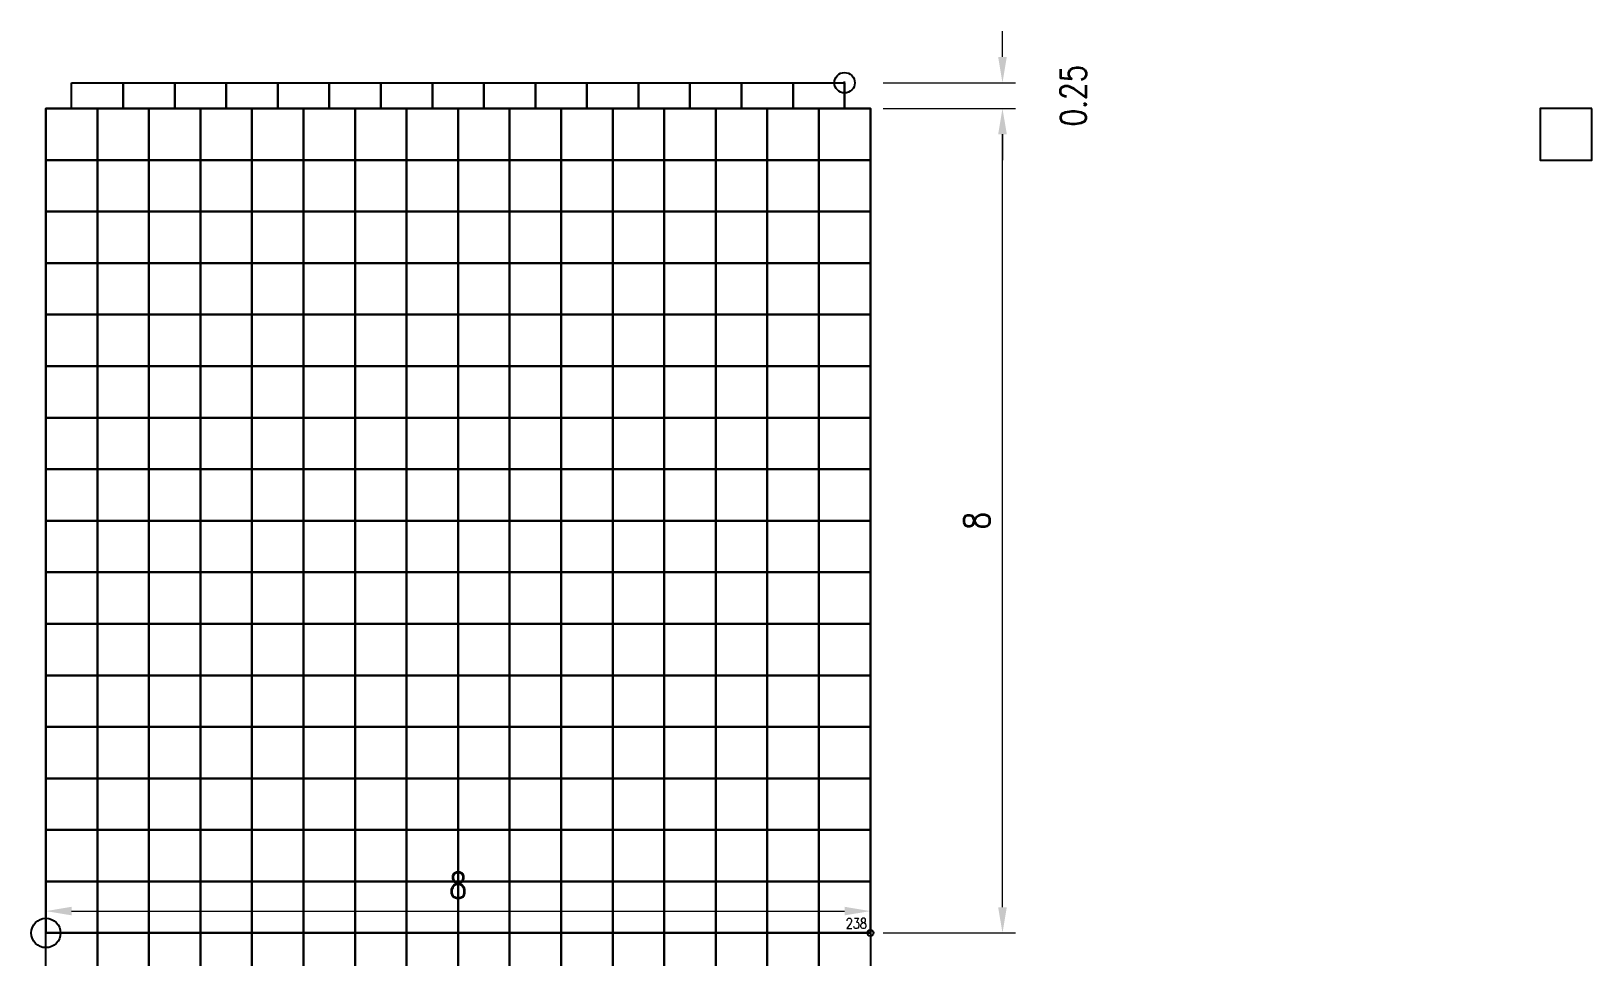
# Model space of a CAD drawing. Header units: millimetres. Extents: x -66 to 79, y -30 to 113.
# Drawn here: x 44.86 to 60, y 98.42 to 107.4 of the extents above; entities that cross this region are included whole.
import ezdxf

# ---------------------------------------------------------------- set-up
doc = ezdxf.new("R2010")
doc.units = ezdxf.units.MM
doc.layers.get('Defpoints').update_dxf_attribs({"color": 181})
for name, color, linetype in [('interface_blocks', 240, 'Continuous'), ('Main_blokcs', 3, 'Continuous'), ('master_slave_nodes', 11, 'Continuous'), ('Stitch', 10, 'Continuous')]:
    doc.layers.add(name, color=color, linetype=linetype)
doc.styles.add('ROMANS', font='ROMANS.shx', dxfattribs={"width": 0.8})
doc.dimstyles.new('DIM_0.1', dxfattribs={"dimscale": 0.1, "dimtxt": 2.5, "dimasz": 2.5, "dimexe": 1.25, "dimexo": 1.25, "dimgap": 1.25, "dimtad": 1, "dimdec": 3, "dimzin": 11, "dimdsep": 46, "dimtxsty": 'ROMANS', "dimcen": 0, "dimclrd": 1, "dimclre": 1, "dimclrt": 7, "dimadec": 4, "dimazin": 3, "dimtfac": 1, "dimtdec": 3, "dimtofl": 0, "dimtmove": 2, "dimatfit": 3, "dimfxl": 1, "dimfrac": 2, "dimtolj": 1, "dimtzin": 11, "dimlwd": 0, "dimlwe": 0, "dimarcsym": 0})

# ---------------------------------------------------------------- blocks, each defined once
blk = doc.blocks.new('*D45')
at = {"color": 1, "lineweight": 0, "transparency": 16777216}
for p, q in [((53.125, 106.651), (54.407, 106.651)), ((54.282, 98.901), (54.282, 106.401)), ((53.125, 98.651), (54.407, 98.651))]:
    blk.add_line(p, q, dxfattribs=at)
at = {"color": 1, "transparency": 16777216}
for points in [[(54.24, 106.401), (54.324, 106.401), (54.282, 106.651)], [(54.24, 98.901), (54.324, 98.901), (54.282, 98.651)]]:
    blk.add_solid(points, dxfattribs=at)
at = {"layer": 'Defpoints', "color": 0, "transparency": 16777216}
for p in [(53, 106.651), (54.282, 106.651), (53, 98.651)]:
    blk.add_point(p, dxfattribs=at)
at = {"color": 7, "transparency": 16777216, "insert": (54.032, 102.651), "char_height": 0.25, "attachment_point": 5, "rotation": 90, "style": 'ROMANS'}
blk.add_mtext('\\A1;8', dxfattribs=at)
blk = doc.blocks.new('*D50')
at = {"color": 1, "lineweight": 0, "transparency": 16777216}
for p, q in [((45, 98.776), (45, 98.988)), ((53, 98.776), (53, 98.988)), ((45.25, 98.863), (52.75, 98.863))]:
    blk.add_line(p, q, dxfattribs=at)
at = {"color": 1, "transparency": 16777216}
for points in [[(45.25, 98.905), (45.25, 98.822), (45, 98.863)], [(52.75, 98.905), (52.75, 98.822), (53, 98.863)]]:
    blk.add_solid(points, dxfattribs=at)
at = {"layer": 'Defpoints', "color": 0, "transparency": 16777216}
for p in [(53, 98.863), (45, 98.651), (53, 98.651)]:
    blk.add_point(p, dxfattribs=at)
at = {"color": 7, "transparency": 16777216, "insert": (49, 99.113), "char_height": 0.25, "attachment_point": 5, "style": 'ROMANS'}
blk.add_mtext('\\A1;8', dxfattribs=at)
blk = doc.blocks.new('*D51')
at = {"layer": 'Defpoints', "color": 0, "transparency": 16777216}
for p in [(53, 106.901), (54.282, 106.901), (53, 106.651)]:
    blk.add_point(p, dxfattribs=at)
at = {"layer": 'interface_blocks', "color": 1, "lineweight": 0, "transparency": 16777216}
for p, q in [((54.282, 107.151), (54.282, 107.401)), ((53.125, 106.901), (54.407, 106.901)), ((53.125, 106.651), (54.407, 106.651)), ((54.282, 106.401), (54.282, 106.151))]:
    blk.add_line(p, q, dxfattribs=at)
at = {"layer": 'interface_blocks', "color": 1, "transparency": 16777216}
for points in [[(54.24, 107.151), (54.324, 107.151), (54.282, 106.901)], [(54.24, 106.401), (54.324, 106.401), (54.282, 106.651)]]:
    blk.add_solid(points, dxfattribs=at)
at = {"layer": 'interface_blocks', "color": 7, "transparency": 16777216, "insert": (54.969, 106.776), "char_height": 0.25, "attachment_point": 5, "rotation": 90, "style": 'ROMANS'}
blk.add_mtext('\\A1;0.25', dxfattribs=at)

msp = doc.modelspace()

# ---------------------------------------------------------------- linework, layer by layer
for points in [[(45.25, 106.9008), (45.75, 106.9008), (45.75, 106.6508), (45.25, 106.6508)], [(45.75, 106.9008), (46.25, 106.9008), (46.25, 106.6508), (45.75, 106.6508)], [(46.75, 106.9008), (47.25, 106.9008), (47.25, 106.6508), (46.75, 106.6508)], [(47.25, 106.9008), (47.75, 106.9008), (47.75, 106.6508), (47.25, 106.6508)], [(47.75, 106.9008), (48.25, 106.9008), (48.25, 106.6508), (47.75, 106.6508)], [(48.25, 106.9008), (48.75, 106.9008), (48.75, 106.6508), (48.25, 106.6508)], [(48.75, 106.9008), (49.25, 106.9008), (49.25, 106.6508), (48.75, 106.6508)], [(49.25, 106.9008), (49.75, 106.9008), (49.75, 106.6508), (49.25, 106.6508)], [(49.75, 106.9008), (50.25, 106.9008), (50.25, 106.6508), (49.75, 106.6508)], [(50.25, 106.9008), (50.75, 106.9008), (50.75, 106.6508), (50.25, 106.6508)], [(50.75, 106.9008), (51.25, 106.9008), (51.25, 106.6508), (50.75, 106.6508)], [(51.25, 106.9008), (51.75, 106.9008), (51.75, 106.6508), (51.25, 106.6508)], [(51.75, 106.9008), (52.25, 106.9008), (52.25, 106.6508), (51.75, 106.6508)], [(52.25, 106.9008), (52.75, 106.9008), (52.75, 106.6508), (52.25, 106.6508)], [(45, 106.6508), (45.5, 106.6508), (45.5, 106.1508), (45, 106.1508)], [(45.5, 106.6508), (46, 106.6508), (46, 106.1508), (45.5, 106.1508)], [(46.5, 106.6508), (47, 106.6508), (47, 106.1508), (46.5, 106.1508)], [(47, 106.6508), (47.5, 106.6508), (47.5, 106.1508), (47, 106.1508)], [(47.5, 106.6508), (48, 106.6508), (48, 106.1508), (47.5, 106.1508)], [(48, 106.6508), (48.5, 106.6508), (48.5, 106.1508), (48, 106.1508)], [(48.5, 106.6508), (49, 106.6508), (49, 106.1508), (48.5, 106.1508)], [(49, 106.6508), (49.5, 106.6508), (49.5, 106.1508), (49, 106.1508)], [(49.5, 106.6508), (50, 106.6508), (50, 106.1508), (49.5, 106.1508)], [(50, 106.6508), (50.5, 106.6508), (50.5, 106.1508), (50, 106.1508)], [(50.5, 106.6508), (51, 106.6508), (51, 106.1508), (50.5, 106.1508)], [(51, 106.6508), (51.5, 106.6508), (51.5, 106.1508), (51, 106.1508)], [(51.5, 106.6508), (52, 106.6508), (52, 106.1508), (51.5, 106.1508)], [(52, 106.6508), (52.5, 106.6508), (52.5, 106.1508), (52, 106.1508)], [(52.5, 106.6508), (53, 106.6508), (53, 106.1508), (52.5, 106.1508)], [(60, 106.6508), (59.5, 106.6508), (59.5, 106.1508), (60, 106.1508)], [(45, 106.1508), (45.5, 106.1508), (45.5, 105.6508), (45, 105.6508)], [(45.5, 106.1508), (46, 106.1508), (46, 105.6508), (45.5, 105.6508)], [(46.5, 106.1508), (47, 106.1508), (47, 105.6508), (46.5, 105.6508)], [(47, 106.1508), (47.5, 106.1508), (47.5, 105.6508), (47, 105.6508)], [(47.5, 106.1508), (48, 106.1508), (48, 105.6508), (47.5, 105.6508)], [(48, 106.1508), (48.5, 106.1508), (48.5, 105.6508), (48, 105.6508)], [(48.5, 106.1508), (49, 106.1508), (49, 105.6508), (48.5, 105.6508)], [(49, 106.1508), (49.5, 106.1508), (49.5, 105.6508), (49, 105.6508)], [(49.5, 106.1508), (50, 106.1508), (50, 105.6508), (49.5, 105.6508)], [(50, 106.1508), (50.5, 106.1508), (50.5, 105.6508), (50, 105.6508)], [(50.5, 106.1508), (51, 106.1508), (51, 105.6508), (50.5, 105.6508)], [(51, 106.1508), (51.5, 106.1508), (51.5, 105.6508), (51, 105.6508)], [(51.5, 106.1508), (52, 106.1508), (52, 105.6508), (51.5, 105.6508)], [(52, 106.1508), (52.5, 106.1508), (52.5, 105.6508), (52, 105.6508)], [(52.5, 106.1508), (53, 106.1508), (53, 105.6508), (52.5, 105.6508)], [(45, 105.6508), (45.5, 105.6508), (45.5, 105.1508), (45, 105.1508)], [(45.5, 105.6508), (46, 105.6508), (46, 105.1508), (45.5, 105.1508)], [(46.5, 105.6508), (47, 105.6508), (47, 105.1508), (46.5, 105.1508)], [(47, 105.6508), (47.5, 105.6508), (47.5, 105.1508), (47, 105.1508)], [(47.5, 105.6508), (48, 105.6508), (48, 105.1508), (47.5, 105.1508)], [(48, 105.6508), (48.5, 105.6508), (48.5, 105.1508), (48, 105.1508)], [(48.5, 105.6508), (49, 105.6508), (49, 105.1508), (48.5, 105.1508)], [(49, 105.6508), (49.5, 105.6508), (49.5, 105.1508), (49, 105.1508)], [(49.5, 105.6508), (50, 105.6508), (50, 105.1508), (49.5, 105.1508)], [(50, 105.6508), (50.5, 105.6508), (50.5, 105.1508), (50, 105.1508)], [(50.5, 105.6508), (51, 105.6508), (51, 105.1508), (50.5, 105.1508)], [(51, 105.6508), (51.5, 105.6508), (51.5, 105.1508), (51, 105.1508)], [(51.5, 105.6508), (52, 105.6508), (52, 105.1508), (51.5, 105.1508)], [(52, 105.6508), (52.5, 105.6508), (52.5, 105.1508), (52, 105.1508)], [(52.5, 105.6508), (53, 105.6508), (53, 105.1508), (52.5, 105.1508)], [(45, 105.1508), (45.5, 105.1508), (45.5, 104.6508), (45, 104.6508)], [(45.5, 105.1508), (46, 105.1508), (46, 104.6508), (45.5, 104.6508)], [(46.5, 105.1508), (47, 105.1508), (47, 104.6508), (46.5, 104.6508)], [(47, 105.1508), (47.5, 105.1508), (47.5, 104.6508), (47, 104.6508)], [(47.5, 105.1508), (48, 105.1508), (48, 104.6508), (47.5, 104.6508)], [(48, 105.1508), (48.5, 105.1508), (48.5, 104.6508), (48, 104.6508)], [(48.5, 105.1508), (49, 105.1508), (49, 104.6508), (48.5, 104.6508)], [(49, 105.1508), (49.5, 105.1508), (49.5, 104.6508), (49, 104.6508)], [(49.5, 105.1508), (50, 105.1508), (50, 104.6508), (49.5, 104.6508)], [(50, 105.1508), (50.5, 105.1508), (50.5, 104.6508), (50, 104.6508)], [(50.5, 105.1508), (51, 105.1508), (51, 104.6508), (50.5, 104.6508)], [(51, 105.1508), (51.5, 105.1508), (51.5, 104.6508), (51, 104.6508)], [(51.5, 105.1508), (52, 105.1508), (52, 104.6508), (51.5, 104.6508)], [(52, 105.1508), (52.5, 105.1508), (52.5, 104.6508), (52, 104.6508)], [(52.5, 105.1508), (53, 105.1508), (53, 104.6508), (52.5, 104.6508)], [(45, 104.6508), (45.5, 104.6508), (45.5, 104.1508), (45, 104.1508)], [(45.5, 104.6508), (46, 104.6508), (46, 104.1508), (45.5, 104.1508)], [(46.5, 104.6508), (47, 104.6508), (47, 104.1508), (46.5, 104.1508)], [(47, 104.6508), (47.5, 104.6508), (47.5, 104.1508), (47, 104.1508)], [(47.5, 104.6508), (48, 104.6508), (48, 104.1508), (47.5, 104.1508)], [(48, 104.6508), (48.5, 104.6508), (48.5, 104.1508), (48, 104.1508)], [(48.5, 104.6508), (49, 104.6508), (49, 104.1508), (48.5, 104.1508)], [(49, 104.6508), (49.5, 104.6508), (49.5, 104.1508), (49, 104.1508)], [(49.5, 104.6508), (50, 104.6508), (50, 104.1508), (49.5, 104.1508)], [(50, 104.6508), (50.5, 104.6508), (50.5, 104.1508), (50, 104.1508)], [(50.5, 104.6508), (51, 104.6508), (51, 104.1508), (50.5, 104.1508)], [(51, 104.6508), (51.5, 104.6508), (51.5, 104.1508), (51, 104.1508)], [(51.5, 104.6508), (52, 104.6508), (52, 104.1508), (51.5, 104.1508)], [(52, 104.6508), (52.5, 104.6508), (52.5, 104.1508), (52, 104.1508)], [(52.5, 104.6508), (53, 104.6508), (53, 104.1508), (52.5, 104.1508)], [(45, 104.1508), (45.5, 104.1508), (45.5, 103.6508), (45, 103.6508)], [(45.5, 104.1508), (46, 104.1508), (46, 103.6508), (45.5, 103.6508)], [(46.5, 104.1508), (47, 104.1508), (47, 103.6508), (46.5, 103.6508)], [(47, 104.1508), (47.5, 104.1508), (47.5, 103.6508), (47, 103.6508)], [(47.5, 104.1508), (48, 104.1508), (48, 103.6508), (47.5, 103.6508)], [(48, 104.1508), (48.5, 104.1508), (48.5, 103.6508), (48, 103.6508)], [(48.5, 104.1508), (49, 104.1508), (49, 103.6508), (48.5, 103.6508)], [(49, 104.1508), (49.5, 104.1508), (49.5, 103.6508), (49, 103.6508)], [(49.5, 104.1508), (50, 104.1508), (50, 103.6508), (49.5, 103.6508)], [(50, 104.1508), (50.5, 104.1508), (50.5, 103.6508), (50, 103.6508)], [(50.5, 104.1508), (51, 104.1508), (51, 103.6508), (50.5, 103.6508)], [(51, 104.1508), (51.5, 104.1508), (51.5, 103.6508), (51, 103.6508)], [(51.5, 104.1508), (52, 104.1508), (52, 103.6508), (51.5, 103.6508)], [(52, 104.1508), (52.5, 104.1508), (52.5, 103.6508), (52, 103.6508)], [(52.5, 104.1508), (53, 104.1508), (53, 103.6508), (52.5, 103.6508)], [(45, 103.6508), (45.5, 103.6508), (45.5, 103.1508), (45, 103.1508)], [(45.5, 103.6508), (46, 103.6508), (46, 103.1508), (45.5, 103.1508)], [(46.5, 103.6508), (47, 103.6508), (47, 103.1508), (46.5, 103.1508)], [(47, 103.6508), (47.5, 103.6508), (47.5, 103.1508), (47, 103.1508)], [(47.5, 103.6508), (48, 103.6508), (48, 103.1508), (47.5, 103.1508)], [(48, 103.6508), (48.5, 103.6508), (48.5, 103.1508), (48, 103.1508)], [(48.5, 103.6508), (49, 103.6508), (49, 103.1508), (48.5, 103.1508)], [(49, 103.6508), (49.5, 103.6508), (49.5, 103.1508), (49, 103.1508)], [(49.5, 103.6508), (50, 103.6508), (50, 103.1508), (49.5, 103.1508)], [(50, 103.6508), (50.5, 103.6508), (50.5, 103.1508), (50, 103.1508)], [(50.5, 103.6508), (51, 103.6508), (51, 103.1508), (50.5, 103.1508)], [(51, 103.6508), (51.5, 103.6508), (51.5, 103.1508), (51, 103.1508)], [(51.5, 103.6508), (52, 103.6508), (52, 103.1508), (51.5, 103.1508)], [(52, 103.6508), (52.5, 103.6508), (52.5, 103.1508), (52, 103.1508)], [(52.5, 103.6508), (53, 103.6508), (53, 103.1508), (52.5, 103.1508)], [(45, 103.1508), (45.5, 103.1508), (45.5, 102.6508), (45, 102.6508)], [(45.5, 103.1508), (46, 103.1508), (46, 102.6508), (45.5, 102.6508)], [(46.5, 103.1508), (47, 103.1508), (47, 102.6508), (46.5, 102.6508)], [(47, 103.1508), (47.5, 103.1508), (47.5, 102.6508), (47, 102.6508)], [(47.5, 103.1508), (48, 103.1508), (48, 102.6508), (47.5, 102.6508)], [(48, 103.1508), (48.5, 103.1508), (48.5, 102.6508), (48, 102.6508)], [(48.5, 103.1508), (49, 103.1508), (49, 102.6508), (48.5, 102.6508)], [(49, 103.1508), (49.5, 103.1508), (49.5, 102.6508), (49, 102.6508)], [(49.5, 103.1508), (50, 103.1508), (50, 102.6508), (49.5, 102.6508)], [(50, 103.1508), (50.5, 103.1508), (50.5, 102.6508), (50, 102.6508)], [(50.5, 103.1508), (51, 103.1508), (51, 102.6508), (50.5, 102.6508)], [(51, 103.1508), (51.5, 103.1508), (51.5, 102.6508), (51, 102.6508)], [(51.5, 103.1508), (52, 103.1508), (52, 102.6508), (51.5, 102.6508)], [(52, 103.1508), (52.5, 103.1508), (52.5, 102.6508), (52, 102.6508)], [(52.5, 103.1508), (53, 103.1508), (53, 102.6508), (52.5, 102.6508)], [(45, 102.6508), (45.5, 102.6508), (45.5, 102.1508), (45, 102.1508)], [(45.5, 102.6508), (46, 102.6508), (46, 102.1508), (45.5, 102.1508)], [(46.5, 102.6508), (47, 102.6508), (47, 102.1508), (46.5, 102.1508)], [(47, 102.6508), (47.5, 102.6508), (47.5, 102.1508), (47, 102.1508)], [(47.5, 102.6508), (48, 102.6508), (48, 102.1508), (47.5, 102.1508)], [(48, 102.6508), (48.5, 102.6508), (48.5, 102.1508), (48, 102.1508)], [(48.5, 102.6508), (49, 102.6508), (49, 102.1508), (48.5, 102.1508)], [(49, 102.6508), (49.5, 102.6508), (49.5, 102.1508), (49, 102.1508)], [(49.5, 102.6508), (50, 102.6508), (50, 102.1508), (49.5, 102.1508)], [(50, 102.6508), (50.5, 102.6508), (50.5, 102.1508), (50, 102.1508)], [(50.5, 102.6508), (51, 102.6508), (51, 102.1508), (50.5, 102.1508)], [(51, 102.6508), (51.5, 102.6508), (51.5, 102.1508), (51, 102.1508)], [(51.5, 102.6508), (52, 102.6508), (52, 102.1508), (51.5, 102.1508)], [(52, 102.6508), (52.5, 102.6508), (52.5, 102.1508), (52, 102.1508)], [(52.5, 102.6508), (53, 102.6508), (53, 102.1508), (52.5, 102.1508)], [(45, 102.1508), (45.5, 102.1508), (45.5, 101.6508), (45, 101.6508)], [(45.5, 102.1508), (46, 102.1508), (46, 101.6508), (45.5, 101.6508)], [(46.5, 102.1508), (47, 102.1508), (47, 101.6508), (46.5, 101.6508)], [(47, 102.1508), (47.5, 102.1508), (47.5, 101.6508), (47, 101.6508)], [(47.5, 102.1508), (48, 102.1508), (48, 101.6508), (47.5, 101.6508)], [(48, 102.1508), (48.5, 102.1508), (48.5, 101.6508), (48, 101.6508)], [(48.5, 102.1508), (49, 102.1508), (49, 101.6508), (48.5, 101.6508)], [(49, 102.1508), (49.5, 102.1508), (49.5, 101.6508), (49, 101.6508)], [(49.5, 102.1508), (50, 102.1508), (50, 101.6508), (49.5, 101.6508)], [(50, 102.1508), (50.5, 102.1508), (50.5, 101.6508), (50, 101.6508)], [(50.5, 102.1508), (51, 102.1508), (51, 101.6508), (50.5, 101.6508)], [(51, 102.1508), (51.5, 102.1508), (51.5, 101.6508), (51, 101.6508)], [(51.5, 102.1508), (52, 102.1508), (52, 101.6508), (51.5, 101.6508)], [(52, 102.1508), (52.5, 102.1508), (52.5, 101.6508), (52, 101.6508)], [(52.5, 102.1508), (53, 102.1508), (53, 101.6508), (52.5, 101.6508)], [(45, 101.6508), (45.5, 101.6508), (45.5, 101.1508), (45, 101.1508)], [(45.5, 101.6508), (46, 101.6508), (46, 101.1508), (45.5, 101.1508)], [(46.5, 101.6508), (47, 101.6508), (47, 101.1508), (46.5, 101.1508)], [(47, 101.6508), (47.5, 101.6508), (47.5, 101.1508), (47, 101.1508)], [(47.5, 101.6508), (48, 101.6508), (48, 101.1508), (47.5, 101.1508)], [(48, 101.6508), (48.5, 101.6508), (48.5, 101.1508), (48, 101.1508)], [(48.5, 101.6508), (49, 101.6508), (49, 101.1508), (48.5, 101.1508)], [(49, 101.6508), (49.5, 101.6508), (49.5, 101.1508), (49, 101.1508)], [(49.5, 101.6508), (50, 101.6508), (50, 101.1508), (49.5, 101.1508)], [(50, 101.6508), (50.5, 101.6508), (50.5, 101.1508), (50, 101.1508)], [(50.5, 101.6508), (51, 101.6508), (51, 101.1508), (50.5, 101.1508)], [(51, 101.6508), (51.5, 101.6508), (51.5, 101.1508), (51, 101.1508)], [(51.5, 101.6508), (52, 101.6508), (52, 101.1508), (51.5, 101.1508)], [(52, 101.6508), (52.5, 101.6508), (52.5, 101.1508), (52, 101.1508)], [(52.5, 101.6508), (53, 101.6508), (53, 101.1508), (52.5, 101.1508)], [(45, 101.1508), (45.5, 101.1508), (45.5, 100.6508), (45, 100.6508)], [(45.5, 101.1508), (46, 101.1508), (46, 100.6508), (45.5, 100.6508)], [(46.5, 101.1508), (47, 101.1508), (47, 100.6508), (46.5, 100.6508)], [(47, 101.1508), (47.5, 101.1508), (47.5, 100.6508), (47, 100.6508)], [(47.5, 101.1508), (48, 101.1508), (48, 100.6508), (47.5, 100.6508)], [(48, 101.1508), (48.5, 101.1508), (48.5, 100.6508), (48, 100.6508)], [(48.5, 101.1508), (49, 101.1508), (49, 100.6508), (48.5, 100.6508)], [(49, 101.1508), (49.5, 101.1508), (49.5, 100.6508), (49, 100.6508)], [(49.5, 101.1508), (50, 101.1508), (50, 100.6508), (49.5, 100.6508)], [(50, 101.1508), (50.5, 101.1508), (50.5, 100.6508), (50, 100.6508)], [(50.5, 101.1508), (51, 101.1508), (51, 100.6508), (50.5, 100.6508)], [(51, 101.1508), (51.5, 101.1508), (51.5, 100.6508), (51, 100.6508)], [(51.5, 101.1508), (52, 101.1508), (52, 100.6508), (51.5, 100.6508)], [(52, 101.1508), (52.5, 101.1508), (52.5, 100.6508), (52, 100.6508)], [(52.5, 101.1508), (53, 101.1508), (53, 100.6508), (52.5, 100.6508)], [(45, 100.6508), (45.5, 100.6508), (45.5, 100.1508), (45, 100.1508)], [(45.5, 100.6508), (46, 100.6508), (46, 100.1508), (45.5, 100.1508)], [(46.5, 100.6508), (47, 100.6508), (47, 100.1508), (46.5, 100.1508)], [(47, 100.6508), (47.5, 100.6508), (47.5, 100.1508), (47, 100.1508)], [(47.5, 100.6508), (48, 100.6508), (48, 100.1508), (47.5, 100.1508)], [(48, 100.6508), (48.5, 100.6508), (48.5, 100.1508), (48, 100.1508)], [(48.5, 100.6508), (49, 100.6508), (49, 100.1508), (48.5, 100.1508)], [(49, 100.6508), (49.5, 100.6508), (49.5, 100.1508), (49, 100.1508)], [(49.5, 100.6508), (50, 100.6508), (50, 100.1508), (49.5, 100.1508)], [(50, 100.6508), (50.5, 100.6508), (50.5, 100.1508), (50, 100.1508)], [(50.5, 100.6508), (51, 100.6508), (51, 100.1508), (50.5, 100.1508)], [(51, 100.6508), (51.5, 100.6508), (51.5, 100.1508), (51, 100.1508)], [(51.5, 100.6508), (52, 100.6508), (52, 100.1508), (51.5, 100.1508)], [(52, 100.6508), (52.5, 100.6508), (52.5, 100.1508), (52, 100.1508)], [(52.5, 100.6508), (53, 100.6508), (53, 100.1508), (52.5, 100.1508)], [(45, 100.1508), (45.5, 100.1508), (45.5, 99.6508), (45, 99.6508)], [(45.5, 100.1508), (46, 100.1508), (46, 99.6508), (45.5, 99.6508)], [(46.5, 100.1508), (47, 100.1508), (47, 99.6508), (46.5, 99.6508)], [(47, 100.1508), (47.5, 100.1508), (47.5, 99.6508), (47, 99.6508)], [(47.5, 100.1508), (48, 100.1508), (48, 99.6508), (47.5, 99.6508)], [(48, 100.1508), (48.5, 100.1508), (48.5, 99.6508), (48, 99.6508)], [(48.5, 100.1508), (49, 100.1508), (49, 99.6508), (48.5, 99.6508)], [(49, 100.1508), (49.5, 100.1508), (49.5, 99.6508), (49, 99.6508)], [(49.5, 100.1508), (50, 100.1508), (50, 99.6508), (49.5, 99.6508)], [(50, 100.1508), (50.5, 100.1508), (50.5, 99.6508), (50, 99.6508)], [(50.5, 100.1508), (51, 100.1508), (51, 99.6508), (50.5, 99.6508)], [(51, 100.1508), (51.5, 100.1508), (51.5, 99.6508), (51, 99.6508)], [(51.5, 100.1508), (52, 100.1508), (52, 99.6508), (51.5, 99.6508)], [(52, 100.1508), (52.5, 100.1508), (52.5, 99.6508), (52, 99.6508)], [(52.5, 100.1508), (53, 100.1508), (53, 99.6508), (52.5, 99.6508)], [(45, 99.6508), (45.5, 99.6508), (45.5, 99.1508), (45, 99.1508)], [(45.5, 99.6508), (46, 99.6508), (46, 99.1508), (45.5, 99.1508)], [(46.5, 99.6508), (47, 99.6508), (47, 99.1508), (46.5, 99.1508)], [(47, 99.6508), (47.5, 99.6508), (47.5, 99.1508), (47, 99.1508)], [(47.5, 99.6508), (48, 99.6508), (48, 99.1508), (47.5, 99.1508)], [(48, 99.6508), (48.5, 99.6508), (48.5, 99.1508), (48, 99.1508)], [(48.5, 99.6508), (49, 99.6508), (49, 99.1508), (48.5, 99.1508)], [(49, 99.6508), (49.5, 99.6508), (49.5, 99.1508), (49, 99.1508)], [(49.5, 99.6508), (50, 99.6508), (50, 99.1508), (49.5, 99.1508)], [(50, 99.6508), (50.5, 99.6508), (50.5, 99.1508), (50, 99.1508)], [(50.5, 99.6508), (51, 99.6508), (51, 99.1508), (50.5, 99.1508)], [(51, 99.6508), (51.5, 99.6508), (51.5, 99.1508), (51, 99.1508)], [(51.5, 99.6508), (52, 99.6508), (52, 99.1508), (51.5, 99.1508)], [(52, 99.6508), (52.5, 99.6508), (52.5, 99.1508), (52, 99.1508)], [(52.5, 99.6508), (53, 99.6508), (53, 99.1508), (52.5, 99.1508)], [(45, 99.1508), (45.5, 99.1508), (45.5, 98.6508), (45, 98.6508)], [(45.5, 99.1508), (46, 99.1508), (46, 98.6508), (45.5, 98.6508)], [(46.5, 99.1508), (47, 99.1508), (47, 98.6508), (46.5, 98.6508)], [(47, 99.1508), (47.5, 99.1508), (47.5, 98.6508), (47, 98.6508)], [(47.5, 99.1508), (48, 99.1508), (48, 98.6508), (47.5, 98.6508)], [(48, 99.1508), (48.5, 99.1508), (48.5, 98.6508), (48, 98.6508)], [(48.5, 99.1508), (49, 99.1508), (49, 98.6508), (48.5, 98.6508)], [(49, 99.1508), (49.5, 99.1508), (49.5, 98.6508), (49, 98.6508)], [(49.5, 99.1508), (50, 99.1508), (50, 98.6508), (49.5, 98.6508)], [(50, 99.1508), (50.5, 99.1508), (50.5, 98.6508), (50, 98.6508)], [(50.5, 99.1508), (51, 99.1508), (51, 98.6508), (50.5, 98.6508)], [(51, 99.1508), (51.5, 99.1508), (51.5, 98.6508), (51, 98.6508)], [(51.5, 99.1508), (52, 99.1508), (52, 98.6508), (51.5, 98.6508)], [(52, 99.1508), (52.5, 99.1508), (52.5, 98.6508), (52, 98.6508)], [(52.5, 99.1508), (53, 99.1508), (53, 98.6508), (52.5, 98.6508)], [(45, 98.6508), (45.5, 98.6508), (45.5, 98.1508), (45, 98.1508)], [(45.5, 98.6508), (46, 98.6508), (46, 98.1508), (45.5, 98.1508)], [(46.5, 98.6508), (47, 98.6508), (47, 98.1508), (46.5, 98.1508)], [(47, 98.6508), (47.5, 98.6508), (47.5, 98.1508), (47, 98.1508)], [(47.5, 98.6508), (48, 98.6508), (48, 98.1508), (47.5, 98.1508)]]:
    msp.add_lwpolyline(points, close=True)
msp.add_circle((45, 98.6508), 0.1422)
at = {"layer": 'interface_blocks'}
for points in [[(52.75, 106.6508), (52.75, 106.9128)], [(45.25, 106.9008), (45.75, 106.9008), (46.25, 106.9008), (46.75, 106.9008), (47.25, 106.9008), (47.75, 106.9008), (48.25, 106.9008), (48.75, 106.9008), (49.25, 106.9008), (49.75, 106.9008), (50.25, 106.9008), (50.75, 106.9008), (51.25, 106.9008), (51.75, 106.9008), (52.25, 106.9008), (52.75, 106.9008)]]:
    msp.add_lwpolyline(points, dxfattribs=at)
for points in [[(48, 98.6508), (48.5, 98.6508), (48.5, 98.1508), (48, 98.1508)], [(48.5, 98.6508), (49, 98.6508), (49, 98.1508), (48.5, 98.1508)], [(49, 98.6508), (49.5, 98.6508), (49.5, 98.1508), (49, 98.1508)], [(49.5, 98.6508), (50, 98.6508), (50, 98.1508), (49.5, 98.1508)], [(50, 98.6508), (50.5, 98.6508), (50.5, 98.1508), (50, 98.1508)], [(50.5, 98.6508), (51, 98.6508), (51, 98.1508), (50.5, 98.1508)], [(51, 98.6508), (51.5, 98.6508), (51.5, 98.1508), (51, 98.1508)], [(51.5, 98.6508), (52, 98.6508), (52, 98.1508), (51.5, 98.1508)], [(52, 98.6508), (52.5, 98.6508), (52.5, 98.1508), (52, 98.1508)], [(52.5, 98.6508), (53, 98.6508), (53, 98.1508), (52.5, 98.1508)]]:
    msp.add_lwpolyline(points, close=True, dxfattribs=at)
msp.add_circle((52.75, 106.9008), 0.0994, dxfattribs=at)
at = {"layer": 'Main_blokcs'}
msp.add_lwpolyline([(45, 98.6508), (53, 98.6508), (53, 106.6508), (45, 106.6508)], close=True, dxfattribs=at)
at = {"layer": 'master_slave_nodes'}
msp.add_circle((53, 98.6508), 0.0296, dxfattribs=at)
at = {"layer": 'Stitch'}
for points in [[(46.25, 106.9008), (46.75, 106.9008), (46.75, 106.6508), (46.25, 106.6508)], [(46, 106.6508), (46.5, 106.6508), (46.5, 106.1508), (46, 106.1508)], [(46, 106.1508), (46.5, 106.1508), (46.5, 105.6508), (46, 105.6508)], [(46, 105.6508), (46.5, 105.6508), (46.5, 105.1508), (46, 105.1508)], [(46, 105.1508), (46.5, 105.1508), (46.5, 104.6508), (46, 104.6508)], [(46, 104.6508), (46.5, 104.6508), (46.5, 104.1508), (46, 104.1508)], [(46, 104.1508), (46.5, 104.1508), (46.5, 103.6508), (46, 103.6508)], [(46, 103.6508), (46.5, 103.6508), (46.5, 103.1508), (46, 103.1508)], [(46, 103.1508), (46.5, 103.1508), (46.5, 102.6508), (46, 102.6508)], [(46, 102.6508), (46.5, 102.6508), (46.5, 102.1508), (46, 102.1508)], [(46, 102.1508), (46.5, 102.1508), (46.5, 101.6508), (46, 101.6508)], [(46, 101.6508), (46.5, 101.6508), (46.5, 101.1508), (46, 101.1508)], [(46, 101.1508), (46.5, 101.1508), (46.5, 100.6508), (46, 100.6508)], [(46, 100.6508), (46.5, 100.6508), (46.5, 100.1508), (46, 100.1508)], [(46, 100.1508), (46.5, 100.1508), (46.5, 99.6508), (46, 99.6508)], [(46, 99.6508), (46.5, 99.6508), (46.5, 99.1508), (46, 99.1508)], [(46, 99.1508), (46.5, 99.1508), (46.5, 98.6508), (46, 98.6508)], [(46, 98.6508), (46.5, 98.6508), (46.5, 98.1508), (46, 98.1508)]]:
    msp.add_lwpolyline(points, close=True, dxfattribs=at)

# ---------------------------------------------------------------- texts
at = {"layer": 'master_slave_nodes', "insert": (52.8643, 98.7438), "char_height": 0.1, "attachment_point": 5, "style": 'ROMANS'}
msp.add_mtext('\\A1;238', dxfattribs=at)

# ---------------------------------------------------------------- dimensions: what is measured, and where the dimension line sits
dim = msp.add_linear_dim(base=(54.2819, 106.6508), p1=(53, 98.6508), p2=(53, 106.6508), angle=90, dimstyle='DIM_0.1')
dim.commit()
dim.dimension.update_dxf_attribs({"geometry": '*D45', "text_midpoint": (54.0319, 102.6508)})
dim = msp.add_linear_dim(base=(53, 98.8635), p1=(45, 98.6508), p2=(53, 98.6508), dimstyle='DIM_0.1')
dim.commit()
dim.dimension.update_dxf_attribs({"geometry": '*D50', "text_midpoint": (49, 99.1135)})
at = {"layer": 'interface_blocks'}
dim = msp.add_linear_dim(base=(54.2819, 106.9008), p1=(53, 106.6508), p2=(53, 106.9008), angle=90, dimstyle='DIM_0.1', dxfattribs=at)
dim.commit()
dim.dimension.update_dxf_attribs({"geometry": '*D51', "text_midpoint": (54.9694, 106.7758)})

doc.saveas('drawing.dxf')
